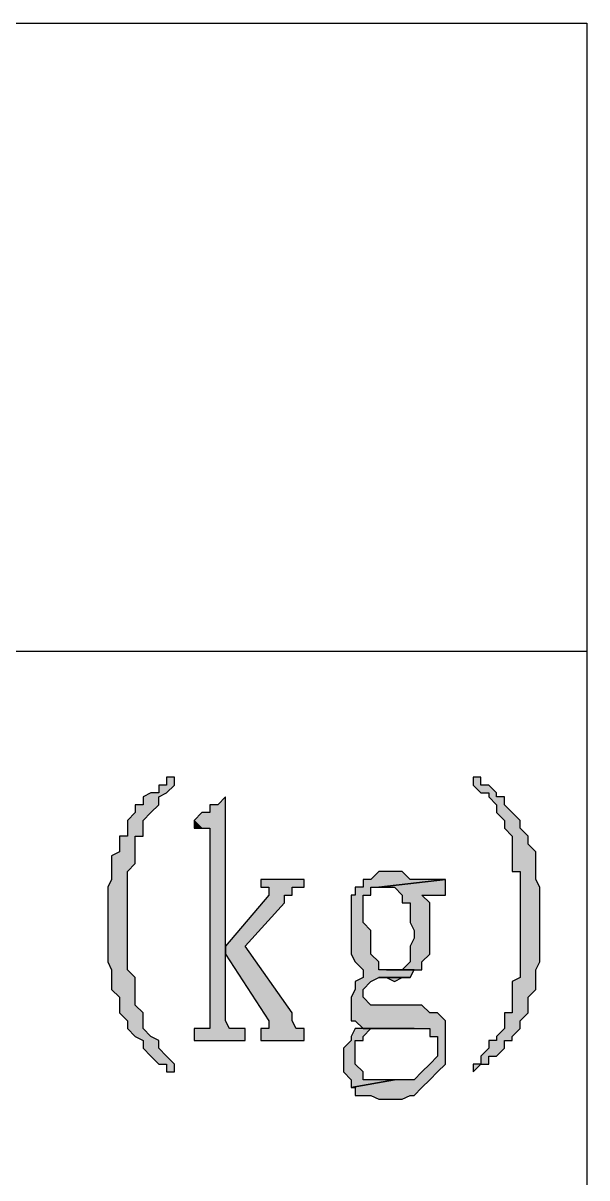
# Model space of a CAD drawing. Extents: x 457 to 4918, y -67 to 391.
# Drawn here: x 3627.75 to 3634.23, y 86.65 to 99.94 of the extents above; entities that cross this region are included whole.
import ezdxf

# ---------------------------------------------------------------- set-up
doc = ezdxf.new("R2010")
doc.units = 0
doc.header["$LTSCALE"] = 40
doc.header["$MEASUREMENT"] = 0
doc.layers.add('at_Entity', color=7, linetype='CONTINUOUS')
doc.layers.add('at_Solid', color=7, linetype='CONTINUOUS')

msp = doc.modelspace()

# ---------------------------------------------------------------- hatches: boundary and pattern name
at = {"layer": 'at_Solid'}
for points in [[(3629.488, 91.265), (3629.398, 91.265), (3629.398, 91.175), (3629.308, 91.175), (3629.308, 91.084), (3629.217, 91.084), (3629.127, 91.039), (3629.127, 90.949), (3629.036, 90.949), (3629.036, 90.858), (3628.946, 90.768), (3628.946, 90.587), (3628.856, 90.587), (3628.856, 90.406), (3628.765, 90.361), (3628.765, 90.09), (3628.72, 90), (3628.72, 89.141), (3628.765, 89.05), (3628.765, 88.824), (3628.856, 88.734), (3628.856, 88.553), (3628.946, 88.463), (3628.946, 88.372), (3629.036, 88.282), (3629.127, 88.237), (3629.127, 88.146), (3629.217, 88.056), (3629.308, 87.965), (3629.398, 87.965), (3629.398, 87.875), (3629.488, 87.875), (3629.488, 87.965), (3629.398, 88.056), (3629.308, 88.146), (3629.308, 88.237), (3629.217, 88.282), (3629.127, 88.372), (3629.127, 88.553), (3629.036, 88.643), (3629.036, 88.96), (3628.946, 89.05), (3628.946, 90.18), (3629.036, 90.271), (3629.036, 90.587), (3629.127, 90.587), (3629.127, 90.768), (3629.217, 90.858), (3629.308, 90.949), (3629.308, 91.039), (3629.398, 91.084), (3629.488, 91.175)], [(3632.924, 91.265), (3632.924, 91.175), (3633.014, 91.084), (3633.105, 91.084), (3633.105, 91.039), (3633.195, 90.949), (3633.195, 90.858), (3633.285, 90.768), (3633.285, 90.678), (3633.376, 90.587), (3633.376, 90.18), (3633.466, 90.18), (3633.466, 88.96), (3633.376, 88.915), (3633.376, 88.553), (3633.285, 88.553), (3633.285, 88.372), (3633.195, 88.282), (3633.195, 88.237), (3633.105, 88.237), (3633.105, 88.146), (3633.014, 88.056), (3633.014, 87.965), (3632.924, 87.965), (3632.924, 87.875), (3633.014, 87.965), (3633.105, 87.965), (3633.105, 88.056), (3633.195, 88.056), (3633.285, 88.146), (3633.285, 88.237), (3633.376, 88.237), (3633.376, 88.282), (3633.466, 88.372), (3633.466, 88.463), (3633.557, 88.553), (3633.557, 88.734), (3633.647, 88.824), (3633.647, 89.05), (3633.692, 89.141), (3633.692, 90), (3633.647, 90.09), (3633.647, 90.406), (3633.557, 90.497), (3633.557, 90.587), (3633.466, 90.678), (3633.466, 90.768), (3633.376, 90.858), (3633.285, 90.949), (3633.285, 91.039), (3633.195, 91.039), (3633.195, 91.084), (3633.105, 91.175), (3633.014, 91.175), (3633.014, 91.265)], [(3630.076, 91.039), (3629.986, 90.949), (3629.895, 90.949), (3629.895, 90.858), (3629.805, 90.858), (3629.714, 90.768), (3629.805, 90.678), (3629.895, 90.678), (3629.895, 90.587), (3629.895, 88.372), (3629.805, 88.372), (3629.714, 88.372), (3629.714, 88.237), (3630.302, 88.237), (3630.302, 88.372), (3630.121, 88.372), (3630.076, 88.463)], [(3629.714, 90.768), (3629.714, 90.678), (3629.805, 90.678)], [(3632.02, 90.18), (3631.839, 90.18), (3631.748, 90.09), (3631.658, 90.09), (3631.658, 90), (3631.568, 90), (3631.568, 89.909), (3631.522, 89.909), (3631.522, 89.819), (3631.522, 89.231), (3631.568, 89.141), (3631.658, 89.05), (3631.658, 88.96), (3631.568, 88.915), (3631.568, 88.824), (3631.522, 88.734), (3631.522, 88.463), (3631.568, 88.463), (3631.658, 88.372), (3632.427, 88.372), (3632.427, 88.282), (3632.517, 88.282), (3632.517, 88.237), (3632.517, 88.056), (3632.427, 87.965), (3632.336, 87.875), (3632.246, 87.785), (3632.02, 87.785), (3631.522, 87.694), (3631.568, 87.694), (3631.568, 87.604), (3631.748, 87.604), (3631.839, 87.559), (3632.11, 87.559), (3632.201, 87.604), (3632.246, 87.604), (3632.336, 87.694), (3632.427, 87.785), (3632.517, 87.875), (3632.607, 87.965), (3632.607, 88.463), (3632.517, 88.553), (3632.427, 88.553), (3632.336, 88.643), (3631.748, 88.643), (3631.658, 88.734), (3631.658, 88.824), (3631.748, 88.915), (3631.839, 88.96), (3632.201, 88.96), (3632.246, 89.05), (3631.839, 89.05), (3631.839, 89.141), (3631.748, 89.231), (3631.748, 89.502), (3631.658, 89.593), (3631.658, 89.909), (3631.748, 89.909), (3631.748, 90), (3631.839, 90), (3632.607, 90.09), (3632.201, 90.09), (3632.11, 90.18)], [(3630.98, 90.09), (3630.483, 90.09), (3630.483, 90), (3630.573, 90), (3630.573, 89.909), (3630.076, 89.321), (3630.076, 89.231), (3630.573, 88.463), (3630.573, 88.372), (3630.483, 88.372), (3630.483, 88.237), (3630.98, 88.237), (3630.98, 88.372), (3630.89, 88.372), (3630.844, 88.463), (3630.844, 88.553), (3630.302, 89.321), (3630.754, 89.819), (3630.754, 89.909), (3630.844, 89.909), (3630.844, 90), (3630.89, 90), (3630.98, 90)], [(3632.607, 90.09), (3631.839, 90), (3632.02, 90), (3632.11, 89.909), (3632.11, 89.819), (3632.201, 89.819), (3632.201, 89.593), (3632.246, 89.502), (3632.246, 89.412), (3632.201, 89.321), (3632.201, 89.141), (3632.11, 89.05), (3631.929, 89.05), (3632.246, 89.05), (3632.336, 89.05), (3632.336, 89.141), (3632.427, 89.231), (3632.427, 89.819), (3632.336, 89.909), (3632.607, 89.909)], [(3632.201, 88.96), (3631.839, 88.96), (3631.929, 88.96), (3632.02, 88.915), (3632.11, 88.96)], [(3631.658, 88.372), (3631.568, 88.372), (3631.522, 88.282), (3631.522, 88.237), (3631.432, 88.146), (3631.432, 87.875), (3631.522, 87.785), (3631.522, 87.694), (3632.02, 87.785), (3631.658, 87.785), (3631.658, 87.875), (3631.568, 87.965), (3631.568, 88.237), (3631.658, 88.237), (3631.658, 88.282), (3631.748, 88.372), (3632.246, 88.372)]]:
    msp.add_hatch(color=0, dxfattribs=at).paths.add_polyline_path(points)

# ---------------------------------------------------------------- linework, layer by layer
at = {"layer": 'at_Entity', "color": 0, "lineweight": 20}
for p, q in [((3629.398, 91.175), (3629.308, 91.175)), ((3629.308, 91.175), (3629.308, 91.084)), ((3629.488, 91.265), (3629.398, 91.265)), ((3629.398, 91.265), (3629.398, 91.175)), ((3629.398, 91.084), (3629.488, 91.175)), ((3629.488, 91.175), (3629.488, 91.265)), ((3632.924, 91.265), (3632.924, 91.175)), ((3633.014, 91.265), (3632.924, 91.265)), ((3632.924, 91.175), (3633.014, 91.084)), ((3633.014, 91.175), (3633.014, 91.265)), ((3633.105, 91.175), (3633.014, 91.175)), ((3633.195, 91.084), (3633.105, 91.175)), ((3629.217, 91.084), (3629.127, 91.039)), ((3629.127, 91.039), (3629.127, 90.949)), ((3629.308, 91.084), (3629.217, 91.084)), ((3629.308, 91.039), (3629.398, 91.084)), ((3629.308, 90.949), (3629.308, 91.039)), ((3630.076, 91.039), (3629.986, 90.949)), ((3630.076, 88.463), (3630.076, 91.039)), ((3633.014, 91.084), (3633.105, 91.084)), ((3633.105, 91.084), (3633.105, 91.039)), ((3633.105, 91.039), (3633.195, 90.949)), ((3633.195, 91.039), (3633.195, 91.084)), ((3633.285, 91.039), (3633.195, 91.039)), ((3633.285, 90.949), (3633.285, 91.039)), ((3629.127, 90.949), (3629.036, 90.949)), ((3629.036, 90.949), (3629.036, 90.858)), ((3629.217, 90.858), (3629.308, 90.949)), ((3629.986, 90.949), (3629.895, 90.949)), ((3629.895, 90.949), (3629.895, 90.858)), ((3633.195, 90.949), (3633.195, 90.858)), ((3633.376, 90.858), (3633.285, 90.949)), ((3629.036, 90.858), (3628.946, 90.768)), ((3628.946, 90.768), (3628.946, 90.587)), ((3629.127, 90.768), (3629.217, 90.858)), ((3629.127, 90.587), (3629.127, 90.768)), ((3629.805, 90.858), (3629.714, 90.768)), ((3629.714, 90.768), (3629.714, 90.678)), ((3629.805, 90.678), (3629.714, 90.768)), ((3629.714, 90.768), (3629.805, 90.678)), ((3629.895, 90.858), (3629.805, 90.858)), ((3633.195, 90.858), (3633.285, 90.768)), ((3633.285, 90.768), (3633.285, 90.678)), ((3633.466, 90.768), (3633.376, 90.858)), ((3633.466, 90.678), (3633.466, 90.768)), ((3629.714, 90.678), (3629.805, 90.678)), ((3629.805, 90.678), (3629.895, 90.678)), ((3629.895, 90.678), (3629.895, 90.587)), ((3633.285, 90.678), (3633.376, 90.587)), ((3633.557, 90.587), (3633.466, 90.678)), ((3628.946, 90.587), (3628.856, 90.587)), ((3628.856, 90.587), (3628.856, 90.406)), ((3629.036, 90.271), (3629.036, 90.587)), ((3629.036, 90.587), (3629.127, 90.587)), ((3629.895, 90.587), (3629.895, 88.372)), ((3633.376, 90.587), (3633.376, 90.18)), ((3633.557, 90.497), (3633.557, 90.587)), ((3628.856, 90.406), (3628.765, 90.361)), ((3633.647, 90.406), (3633.557, 90.497)), ((3633.647, 90.09), (3633.647, 90.406)), ((3628.765, 90.361), (3628.765, 90.09)), ((3628.946, 90.18), (3629.036, 90.271)), ((3628.946, 89.05), (3628.946, 90.18)), ((3631.839, 90.18), (3631.748, 90.09)), ((3632.02, 90.18), (3631.839, 90.18)), ((3632.11, 90.18), (3632.02, 90.18)), ((3632.201, 90.09), (3632.11, 90.18)), ((3633.376, 90.18), (3633.466, 90.18)), ((3633.466, 90.18), (3633.466, 88.96)), ((3628.765, 90.09), (3628.72, 90)), ((3628.72, 90), (3628.72, 89.141)), ((3630.98, 90.09), (3630.483, 90.09)), ((3630.483, 90.09), (3630.483, 90)), ((3630.483, 90), (3630.573, 90)), ((3630.573, 90), (3630.573, 89.909)), ((3630.844, 89.909), (3630.844, 90)), ((3630.844, 90), (3630.89, 90)), ((3630.89, 90), (3630.98, 90)), ((3630.98, 90), (3630.98, 90.09)), ((3631.658, 90), (3631.568, 90)), ((3631.568, 90), (3631.568, 89.909)), ((3631.748, 90.09), (3631.658, 90.09)), ((3631.658, 90.09), (3631.658, 90)), ((3631.748, 89.909), (3631.748, 90)), ((3631.748, 90), (3631.839, 90)), ((3632.607, 90.09), (3631.839, 90)), ((3631.839, 90), (3632.607, 90.09)), ((3631.839, 90), (3632.02, 90)), ((3632.02, 90), (3632.11, 89.909)), ((3632.607, 90.09), (3632.201, 90.09)), ((3632.607, 89.909), (3632.607, 90.09)), ((3633.692, 90), (3633.647, 90.09)), ((3633.692, 89.141), (3633.692, 90)), ((3630.573, 89.909), (3630.076, 89.321)), ((3630.754, 89.819), (3630.754, 89.909)), ((3630.754, 89.909), (3630.844, 89.909)), ((3631.568, 89.909), (3631.522, 89.909)), ((3631.522, 89.909), (3631.522, 89.819)), ((3631.658, 89.593), (3631.658, 89.909)), ((3631.658, 89.909), (3631.748, 89.909)), ((3632.11, 89.909), (3632.11, 89.819)), ((3632.427, 89.819), (3632.336, 89.909)), ((3632.336, 89.909), (3632.607, 89.909)), ((3630.302, 89.321), (3630.754, 89.819)), ((3631.522, 89.819), (3631.522, 89.231)), ((3632.11, 89.819), (3632.201, 89.819)), ((3632.201, 89.819), (3632.201, 89.593)), ((3632.427, 89.231), (3632.427, 89.819)), ((3631.748, 89.502), (3631.658, 89.593)), ((3632.201, 89.593), (3632.246, 89.502)), ((3631.748, 89.231), (3631.748, 89.502)), ((3632.246, 89.502), (3632.246, 89.412)), ((3630.076, 89.321), (3630.076, 89.231)), ((3630.844, 88.553), (3630.302, 89.321)), ((3632.246, 89.412), (3632.201, 89.321)), ((3632.201, 89.321), (3632.201, 89.141)), ((3630.076, 89.231), (3630.573, 88.463)), ((3631.522, 89.231), (3631.568, 89.141)), ((3631.839, 89.141), (3631.748, 89.231)), ((3632.336, 89.141), (3632.427, 89.231)), ((3628.72, 89.141), (3628.765, 89.05)), ((3628.765, 89.05), (3628.765, 88.824)), ((3629.036, 88.96), (3628.946, 89.05)), ((3631.568, 89.141), (3631.658, 89.05)), ((3631.658, 89.05), (3631.658, 88.96)), ((3631.839, 89.05), (3631.839, 89.141)), ((3632.246, 89.05), (3631.839, 89.05)), ((3632.11, 89.05), (3631.929, 89.05)), ((3631.929, 89.05), (3632.246, 89.05)), ((3632.201, 89.141), (3632.11, 89.05)), ((3632.201, 88.96), (3632.246, 89.05)), ((3632.246, 89.05), (3632.336, 89.05)), ((3632.336, 89.05), (3632.336, 89.141)), ((3633.647, 89.05), (3633.692, 89.141)), ((3633.647, 88.824), (3633.647, 89.05)), ((3629.036, 88.643), (3629.036, 88.96)), ((3631.658, 88.96), (3631.568, 88.915)), ((3631.568, 88.915), (3631.568, 88.824)), ((3631.658, 88.824), (3631.748, 88.915)), ((3631.748, 88.915), (3631.839, 88.96)), ((3632.201, 88.96), (3631.839, 88.96)), ((3631.839, 88.96), (3631.929, 88.96)), ((3631.839, 88.96), (3632.201, 88.96)), ((3631.929, 88.96), (3632.02, 88.915)), ((3632.02, 88.915), (3632.11, 88.96)), ((3632.11, 88.96), (3632.201, 88.96)), ((3633.466, 88.96), (3633.376, 88.915)), ((3633.376, 88.915), (3633.376, 88.553)), ((3628.765, 88.824), (3628.856, 88.734)), ((3631.568, 88.824), (3631.522, 88.734)), ((3631.658, 88.734), (3631.658, 88.824)), ((3633.557, 88.734), (3633.647, 88.824)), ((3628.856, 88.734), (3628.856, 88.553)), ((3629.127, 88.553), (3629.036, 88.643)), ((3631.522, 88.734), (3631.522, 88.463)), ((3631.748, 88.643), (3631.658, 88.734)), ((3632.336, 88.643), (3631.748, 88.643)), ((3632.427, 88.553), (3632.336, 88.643)), ((3633.557, 88.553), (3633.557, 88.734)), ((3628.856, 88.553), (3628.946, 88.463)), ((3629.127, 88.372), (3629.127, 88.553)), ((3630.844, 88.463), (3630.844, 88.553)), ((3632.517, 88.553), (3632.427, 88.553)), ((3632.607, 88.463), (3632.517, 88.553)), ((3633.376, 88.553), (3633.285, 88.553)), ((3633.285, 88.553), (3633.285, 88.372)), ((3633.466, 88.463), (3633.557, 88.553)), ((3628.946, 88.463), (3628.946, 88.372)), ((3630.121, 88.372), (3630.076, 88.463)), ((3630.573, 88.463), (3630.573, 88.372)), ((3630.89, 88.372), (3630.844, 88.463)), ((3631.522, 88.463), (3631.568, 88.463)), ((3631.568, 88.463), (3631.658, 88.372)), ((3632.607, 87.965), (3632.607, 88.463)), ((3633.466, 88.372), (3633.466, 88.463)), ((3628.946, 88.372), (3629.036, 88.282)), ((3629.036, 88.282), (3629.127, 88.237)), ((3629.217, 88.282), (3629.127, 88.372)), ((3629.308, 88.237), (3629.217, 88.282)), ((3629.805, 88.372), (3629.714, 88.372)), ((3629.714, 88.372), (3629.714, 88.237)), ((3629.895, 88.372), (3629.805, 88.372)), ((3630.302, 88.372), (3630.121, 88.372)), ((3630.302, 88.237), (3630.302, 88.372)), ((3630.573, 88.372), (3630.483, 88.372)), ((3630.483, 88.372), (3630.483, 88.237)), ((3630.98, 88.372), (3630.89, 88.372)), ((3630.98, 88.237), (3630.98, 88.372)), ((3631.568, 88.372), (3631.522, 88.282)), ((3631.522, 88.282), (3631.522, 88.237)), ((3631.658, 88.372), (3631.568, 88.372)), ((3631.658, 88.282), (3631.748, 88.372)), ((3632.246, 88.372), (3631.658, 88.372)), ((3631.658, 88.372), (3632.427, 88.372)), ((3631.658, 88.237), (3631.658, 88.282)), ((3631.748, 88.372), (3632.246, 88.372)), ((3632.427, 88.372), (3632.427, 88.282)), ((3632.427, 88.282), (3632.517, 88.282)), ((3632.517, 88.282), (3632.517, 88.237)), ((3633.285, 88.372), (3633.195, 88.282)), ((3633.195, 88.282), (3633.195, 88.237)), ((3633.376, 88.282), (3633.466, 88.372)), ((3633.376, 88.237), (3633.376, 88.282)), ((3629.127, 88.237), (3629.127, 88.146)), ((3629.127, 88.146), (3629.217, 88.056)), ((3629.308, 88.146), (3629.308, 88.237)), ((3629.398, 88.056), (3629.308, 88.146)), ((3629.714, 88.237), (3630.302, 88.237)), ((3630.483, 88.237), (3630.98, 88.237)), ((3631.522, 88.237), (3631.432, 88.146)), ((3631.432, 88.146), (3631.432, 87.875)), ((3631.568, 87.965), (3631.568, 88.237)), ((3631.568, 88.237), (3631.658, 88.237)), ((3632.517, 88.237), (3632.517, 88.056)), ((3633.105, 88.146), (3633.014, 88.056)), ((3633.195, 88.237), (3633.105, 88.237)), ((3633.105, 88.237), (3633.105, 88.146)), ((3633.195, 88.056), (3633.285, 88.146)), ((3633.285, 88.146), (3633.285, 88.237)), ((3633.285, 88.237), (3633.376, 88.237)), ((3629.217, 88.056), (3629.308, 87.965)), ((3629.488, 87.965), (3629.398, 88.056)), ((3632.517, 88.056), (3632.427, 87.965)), ((3633.014, 88.056), (3633.014, 87.965)), ((3633.105, 87.965), (3633.105, 88.056)), ((3633.105, 88.056), (3633.195, 88.056)), ((3629.308, 87.965), (3629.398, 87.965)), ((3629.398, 87.965), (3629.398, 87.875)), ((3629.398, 87.875), (3629.488, 87.875)), ((3629.488, 87.875), (3629.488, 87.965)), ((3631.432, 87.875), (3631.522, 87.785)), ((3631.658, 87.875), (3631.568, 87.965)), ((3631.658, 87.785), (3631.658, 87.875)), ((3632.336, 87.875), (3632.246, 87.785)), ((3632.427, 87.965), (3632.336, 87.875)), ((3632.427, 87.785), (3632.517, 87.875)), ((3632.517, 87.875), (3632.607, 87.965)), ((3633.014, 87.965), (3632.924, 87.965)), ((3632.924, 87.965), (3632.924, 87.875)), ((3632.924, 87.875), (3633.014, 87.965)), ((3633.014, 87.965), (3633.105, 87.965)), ((3631.522, 87.785), (3631.522, 87.694)), ((3631.522, 87.694), (3632.02, 87.785)), ((3632.02, 87.785), (3631.522, 87.694)), ((3632.02, 87.785), (3631.658, 87.785)), ((3632.246, 87.785), (3632.02, 87.785)), ((3632.336, 87.694), (3632.427, 87.785)), ((3631.522, 87.694), (3631.568, 87.694)), ((3631.568, 87.694), (3631.568, 87.604)), ((3631.568, 87.604), (3631.748, 87.604)), ((3631.748, 87.604), (3631.839, 87.559)), ((3632.11, 87.559), (3632.201, 87.604)), ((3632.201, 87.604), (3632.246, 87.604)), ((3632.246, 87.604), (3632.336, 87.694)), ((3631.839, 87.559), (3632.11, 87.559))]:
    msp.add_line(p, q, dxfattribs=at)
at = {"layer": 'at_Entity', "color": 0}
for points in [[(3487.194, 99.944), (3634.235, 99.944)], [(3634.235, 99.944), (3634.235, 73.365)], [(3634.235, 92.712), (3516.575, 92.712)], [(3629.488, 91.265), (3629.398, 91.265), (3629.398, 91.175), (3629.308, 91.175), (3629.308, 91.084), (3629.217, 91.084), (3629.127, 91.039), (3629.127, 90.949), (3629.036, 90.949), (3629.036, 90.858), (3628.946, 90.768), (3628.946, 90.587), (3628.856, 90.587), (3628.856, 90.406), (3628.765, 90.361), (3628.765, 90.09), (3628.72, 90), (3628.72, 89.141), (3628.765, 89.05), (3628.765, 88.824), (3628.856, 88.734), (3628.856, 88.553), (3628.946, 88.463), (3628.946, 88.372), (3629.036, 88.282), (3629.127, 88.237), (3629.127, 88.146), (3629.217, 88.056), (3629.308, 87.965), (3629.398, 87.965), (3629.398, 87.875), (3629.488, 87.875), (3629.488, 87.965), (3629.398, 88.056), (3629.308, 88.146), (3629.308, 88.237), (3629.217, 88.282), (3629.127, 88.372), (3629.127, 88.553), (3629.036, 88.643), (3629.036, 88.96), (3628.946, 89.05), (3628.946, 90.18), (3629.036, 90.271), (3629.036, 90.587), (3629.127, 90.587), (3629.127, 90.768), (3629.217, 90.858), (3629.308, 90.949), (3629.308, 91.039), (3629.398, 91.084), (3629.488, 91.175), (3629.488, 91.265), (3629.488, 91.265)], [(3632.924, 91.265), (3632.924, 91.175), (3633.014, 91.084), (3633.105, 91.084), (3633.105, 91.039), (3633.195, 90.949), (3633.195, 90.858), (3633.285, 90.768), (3633.285, 90.678), (3633.376, 90.587), (3633.376, 90.18), (3633.466, 90.18), (3633.466, 88.96), (3633.376, 88.915), (3633.376, 88.553), (3633.285, 88.553), (3633.285, 88.372), (3633.195, 88.282), (3633.195, 88.237), (3633.105, 88.237), (3633.105, 88.146), (3633.014, 88.056), (3633.014, 87.965), (3632.924, 87.965), (3632.924, 87.875), (3633.014, 87.965), (3633.105, 87.965), (3633.105, 88.056), (3633.195, 88.056), (3633.285, 88.146), (3633.285, 88.237), (3633.376, 88.237), (3633.376, 88.282), (3633.466, 88.372), (3633.466, 88.463), (3633.557, 88.553), (3633.557, 88.734), (3633.647, 88.824), (3633.647, 89.05), (3633.692, 89.141), (3633.692, 90), (3633.647, 90.09), (3633.647, 90.406), (3633.557, 90.497), (3633.557, 90.587), (3633.466, 90.678), (3633.466, 90.768), (3633.376, 90.858), (3633.285, 90.949), (3633.285, 91.039), (3633.195, 91.039), (3633.195, 91.084), (3633.105, 91.175), (3633.014, 91.175), (3633.014, 91.265), (3632.924, 91.265), (3632.924, 91.265)], [(3630.076, 91.039), (3629.986, 90.949), (3629.895, 90.949), (3629.895, 90.858), (3629.805, 90.858), (3629.714, 90.768), (3629.805, 90.678), (3629.895, 90.678), (3629.895, 90.587), (3629.895, 88.372), (3629.805, 88.372), (3629.714, 88.372), (3629.714, 88.237), (3630.302, 88.237), (3630.302, 88.372), (3630.121, 88.372), (3630.076, 88.463), (3630.076, 91.039), (3630.076, 91.039)], [(3629.714, 90.768), (3629.714, 90.678), (3629.805, 90.678), (3629.714, 90.768), (3629.714, 90.768), (3629.714, 90.768)], [(3632.02, 90.18), (3631.839, 90.18), (3631.748, 90.09), (3631.658, 90.09), (3631.658, 90), (3631.568, 90), (3631.568, 89.909), (3631.522, 89.909), (3631.522, 89.819), (3631.522, 89.231), (3631.568, 89.141), (3631.658, 89.05), (3631.658, 88.96), (3631.568, 88.915), (3631.568, 88.824), (3631.522, 88.734), (3631.522, 88.463), (3631.568, 88.463), (3631.658, 88.372), (3632.427, 88.372), (3632.427, 88.282), (3632.517, 88.282), (3632.517, 88.237), (3632.517, 88.056), (3632.427, 87.965), (3632.336, 87.875), (3632.246, 87.785), (3632.02, 87.785), (3631.522, 87.694), (3631.568, 87.694), (3631.568, 87.604), (3631.748, 87.604), (3631.839, 87.559), (3632.11, 87.559), (3632.201, 87.604), (3632.246, 87.604), (3632.336, 87.694), (3632.427, 87.785), (3632.517, 87.875), (3632.607, 87.965), (3632.607, 88.463), (3632.517, 88.553), (3632.427, 88.553), (3632.336, 88.643), (3631.748, 88.643), (3631.658, 88.734), (3631.658, 88.824), (3631.748, 88.915), (3631.839, 88.96), (3632.201, 88.96), (3632.246, 89.05), (3631.839, 89.05), (3631.839, 89.141), (3631.748, 89.231), (3631.748, 89.502), (3631.658, 89.593), (3631.658, 89.909), (3631.748, 89.909), (3631.748, 90), (3631.839, 90), (3632.607, 90.09), (3632.201, 90.09), (3632.11, 90.18), (3632.02, 90.18), (3632.02, 90.18)], [(3630.98, 90.09), (3630.483, 90.09), (3630.483, 90), (3630.573, 90), (3630.573, 89.909), (3630.076, 89.321), (3630.076, 89.231), (3630.573, 88.463), (3630.573, 88.372), (3630.483, 88.372), (3630.483, 88.237), (3630.98, 88.237), (3630.98, 88.372), (3630.89, 88.372), (3630.844, 88.463), (3630.844, 88.553), (3630.302, 89.321), (3630.754, 89.819), (3630.754, 89.909), (3630.844, 89.909), (3630.844, 90), (3630.89, 90), (3630.98, 90), (3630.98, 90.09), (3630.98, 90.09), (3630.98, 90.09)], [(3632.607, 90.09), (3631.839, 90), (3632.02, 90), (3632.11, 89.909), (3632.11, 89.819), (3632.201, 89.819), (3632.201, 89.593), (3632.246, 89.502), (3632.246, 89.412), (3632.201, 89.321), (3632.201, 89.141), (3632.11, 89.05), (3631.929, 89.05), (3632.246, 89.05), (3632.336, 89.05), (3632.336, 89.141), (3632.427, 89.231), (3632.427, 89.819), (3632.336, 89.909), (3632.607, 89.909), (3632.607, 90.09), (3632.607, 90.09), (3632.607, 90.09)], [(3632.201, 88.96), (3631.839, 88.96), (3631.929, 88.96), (3632.02, 88.915), (3632.11, 88.96), (3632.201, 88.96), (3632.201, 88.96), (3632.201, 88.96)], [(3631.658, 88.372), (3631.568, 88.372), (3631.522, 88.282), (3631.522, 88.237), (3631.432, 88.146), (3631.432, 87.875), (3631.522, 87.785), (3631.522, 87.694), (3632.02, 87.785), (3631.658, 87.785), (3631.658, 87.875), (3631.568, 87.965), (3631.568, 88.237), (3631.658, 88.237), (3631.658, 88.282), (3631.748, 88.372), (3632.246, 88.372), (3631.658, 88.372), (3631.658, 88.372), (3631.658, 88.372)]]:
    msp.add_lwpolyline(points, dxfattribs=at)

doc.saveas('drawing.dxf')
